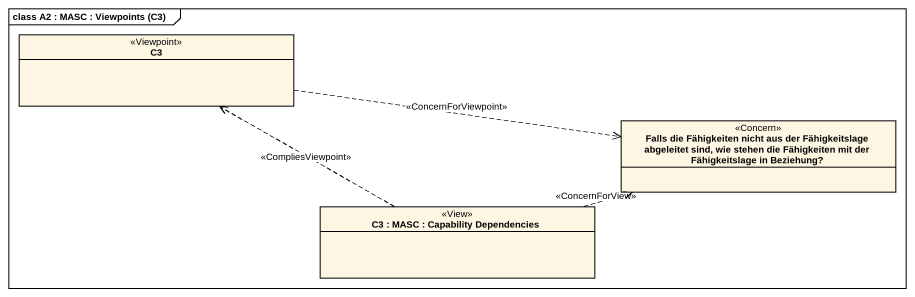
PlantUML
@startuml
mainframe class A2 : MASC : Viewpoints (C3)
hide circle
hide empty members
class C3 <<Viewpoint>>
class "Falls die Fähigkeiten nicht aus der Fähigkeitslage abgeleitet sind, wie stehen die Fähigkeiten mit der Fähigkeitslage in Beziehung?" as Falls_die_Fähigkeiten_nicht <<Concern>>
class "C3 : MASC : Capability Dependencies" as C3_MASC_Capability <<View>>
C3 .right.> Falls_die_Fähigkeiten_nicht : <<ConcernForViewpoint>>
C3_MASC_Capability .left.> C3 : <<CompliesViewpoint>>
C3_MASC_Capability .right.> Falls_die_Fähigkeiten_nicht : <<ConcernForView>>
@enduml
